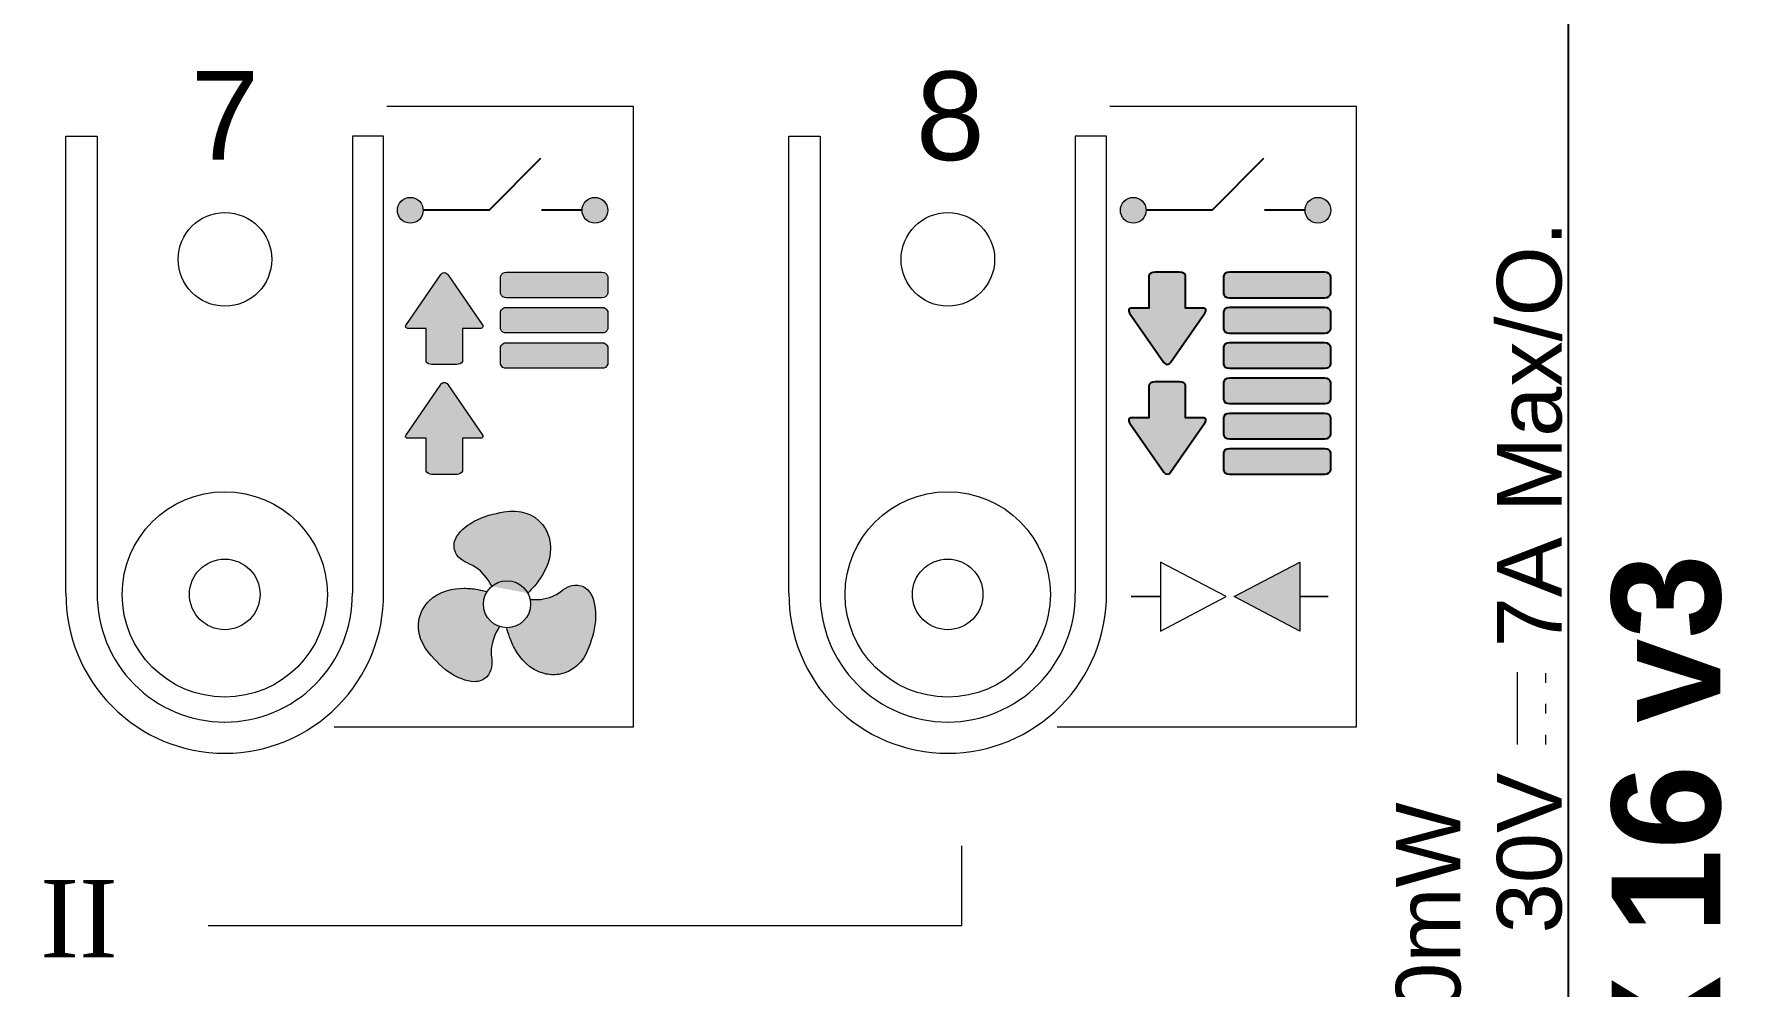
# Model space of a CAD drawing. Header units: millimetres. Extents: x -174 to 283928, y 1291 to 21053.
# Drawn here: x 9725.4 to 9758.62, y 20339.62 to 20358.05 of the extents above; entities that cross this region are included whole.
import ezdxf
from ezdxf.enums import TextEntityAlignment as Align

# ---------------------------------------------------------------- set-up
doc = ezdxf.new("R2010")
doc.units = ezdxf.units.MM
doc.layers.add('Enclosure', color=7, linetype='Continuous')
doc.layers.add('Serigraph', color=7, linetype='Continuous')
doc.styles.add('Arial', font='arial.ttf')
doc.styles.add('Arial Rounded', font='')
doc.styles.get('Arial Rounded').set_extended_font_data('Arial Rounded MT Bold')

# ---------------------------------------------------------------- blocks, each defined once
blk = doc.blocks.new('*U204')
at = {"ltscale": 2}
blk.add_lwpolyline([(0, 20), (0, -20), (839.99999645911, -20.00000000765696), (839.99999645911, 19.99999999234304), (0, 19.9999999996071)], dxfattribs=at)
blk = doc.blocks.new('ZIOMB16V3_ENCLOSURE')
at = {"layer": 'Enclosure'}
blk.add_line((0.967602599612178, 42.3964691466462), (0.967602599612178, -47.60353085335379), dxfattribs=at)
blk.add_lwpolyline([(140.9676025996122, 42.3964691466462), (140.9676025996122, -47.60353085335379)], dxfattribs=at)
at = {"layer": 'Enclosure', "lineweight": 9}
for points in [[(111.89457025493, 8.459824375160508), (111.89457025493, 17.30440931708), (112.4983813637383, 17.30440931708), (112.4983813755308, 8.459824375160508)], [(118.041832735431, 8.459824375160508), (118.041832735431, 17.30440931708), (117.4380216266228, 17.30440931708), (117.4380216148303, 8.459824375160508)], [(125.8876087449426, 8.45982335381251), (125.8876087449426, 17.304408295732), (126.4914198537509, 17.304408295732), (126.4914198655434, 8.45982335381251)], [(132.0348712254437, 8.45982335381251), (132.0348712254437, 17.304408295732), (131.4310601166354, 17.304408295732), (131.4310601048429, 8.45982335381251)]]:
    blk.add_lwpolyline(points, dxfattribs=at)
for centre, radius in [((114.9707072195921, 14.92012852397676), 0.9057641153867734), ((128.9637457096047, 14.92012750262876), 0.9057641153867734), ((114.9682014951805, 8.437896418760657), 1.986127310598921), ((128.9612399851931, 8.43789539741266), 1.986127310598921), ((114.967634096568, 8.438463242041337), 0.6831023214353465), ((128.9606725865807, 8.438462220693339), 0.6831023214353465)]:
    blk.add_circle(centre, radius, dxfattribs=at)
for centre, radius, start, end in [((114.9682014951805, 8.437896418759747), 3.073709458669156, 179.5912463330232, 269.9532917957442), ((114.968768893793, 8.438463242041337), 2.470484923534017, 179.4912400767098, 269.9287277477251), ((114.967634096568, 8.438463242041337), 2.470484923534017, 270.0712722522228, 0.5087599231859065), ((114.9682014951805, 8.437896418759747), 3.073709458669156, 270.0467082042558, 0.4087536669767632), ((128.9612399851931, 8.43789539741175), 3.073709458669156, 179.5912463330232, 269.9532917957442), ((128.9618073838056, 8.438462220693339), 2.470484923534017, 179.4912400767098, 269.9287277477251), ((128.9606725865807, 8.438462220693339), 2.470484923534017, 270.0712722522228, 0.5087599231859065), ((128.9612399851931, 8.43789539741175), 3.073709458669156, 270.0467082042558, 0.4087536669767632)]:
    blk.add_arc(centre, radius, start, end, dxfattribs=at)
blk = doc.blocks.new('ZIOMB16V3_SERIGRAPH')
at = {"layer": 'Serigraph'}
h = blk.add_hatch(color=256, dxfattribs=at)
h.dxf.hatch_style = 1
h.paths.add_polyline_path([(117.8416084124771, 18.47345206567286, 1), (117.3416084124772, 18.47345206567286, 1)])
h = blk.add_hatch(color=256, dxfattribs=at)
h.dxf.hatch_style = 1
h.paths.add_polyline_path([(121.4153181753447, 18.47345206567286, 1), (120.9153181753447, 18.47345206567286, 1)])
h = blk.add_hatch(color=256, dxfattribs=at)
h.dxf.hatch_style = 1
h.paths.add_polyline_path([(131.8353525572699, 18.47345104432486, 1), (131.33535255727, 18.47345104432486, 1)])
h = blk.add_hatch(color=256, dxfattribs=at)
h.dxf.hatch_style = 1
h.paths.add_polyline_path([(135.4090623201375, 18.47345104432486, 1), (134.9090623201375, 18.47345104432486, 1)])
h = blk.add_hatch(color=256, dxfattribs=at)
h.dxf.hatch_style = 1
h.paths.add_polyline_path([(121.4129618531744, 17.19475907837557, 0.3758706826029272), (121.2978695820991, 17.27508327393741), (119.4534671593435, 17.2750738050662), (119.4534671593435, 17.27508328747615, 0.3754197289689309), (119.3384154415673, 17.19492254910244), (119.3384154415673, 16.86233472465199, 0.37541972896893), (119.4534671593435, 16.78217398627828), (121.2978695748622, 16.78217397273954, 0.3754197289689313), (121.4129212938153, 16.86233470942432)])
h = blk.add_hatch(color=256, dxfattribs=at)
h.dxf.hatch_style = 2
edge = h.paths.add_edge_path()
edge.add_spline(control_points=[(135.292030165672, 17.27503750097901), (135.3554332476653, 17.27503750097901), (135.4071252571809, 17.23820232052628), (135.4071252571809, 17.1932168271577), (135.4071252571809, 17.1932168271577), (135.4071252571809, 17.1932168271577), (135.4071252571809, 17.1932168271577), (135.4071252571809, 17.1932168271577), (135.4071252571809, 16.86452282227662), (135.4071252571809, 16.86452282227662), (135.4071252571809, 16.81921978424895), (135.3554332476653, 16.78217290735654), (135.292030165672, 16.78217290735654), (135.292030165672, 16.78217290735654), (135.292030165672, 16.78217290735654), (135.292030165672, 16.78217290735654), (135.292030165672, 16.78217290735654), (133.4479778115353, 16.78217290735654), (133.4479778115353, 16.78217290735654), (133.384574729542, 16.78217290735654), (133.3328855168986, 16.81921978424895), (133.3328855168986, 16.86452282227662), (133.3328855168986, 16.86452282227662), (133.3328855168986, 16.86452282227662), (133.3328855168986, 16.86452282227662), (133.3328855168986, 16.86452282227662), (133.3328855168986, 17.1932168271577), (133.3328855168986, 17.1932168271577), (133.3328855168986, 17.23820232052628), (133.384574729542, 17.27503750097901), (133.4479778115353, 17.27503750097901), (133.4479778115353, 17.27503750097901), (133.4479778115353, 17.27503750097901), (133.4479778115353, 17.27503750097901), (133.4479778115353, 17.27503750097901), (135.292030165672, 17.27503750097901), (135.292030165672, 17.27503750097901)], knot_values=[0, 0, 0, 0, 1, 1, 1, 2, 2, 2, 3, 3, 3, 4, 4, 4, 5, 5, 5, 6, 6, 6, 7, 7, 7, 8, 8, 8, 9, 9, 9, 10, 10, 10, 11, 11, 11, 12, 12, 12, 12], degree=3, periodic=0)
h = blk.add_hatch(color=256, dxfattribs=at)
h.dxf.hatch_style = 1
h.paths.add_polyline_path([(117.5036045268273, 16.24334827782684, 0.5254335897127662), (117.5420488195079, 16.18754118459935), (117.8955864683951, 16.18754118459935), (117.8955864683951, 15.54902707441385, 0.24962253170569), (118.008297080428, 15.48901758176168), (118.2496925907819, 15.48901758176168), (118.4910881011358, 15.48901758176168, 0.24962253170569), (118.6037987131687, 15.54902707441385), (118.6037987131687, 16.18754118459935), (118.9573363620559, 16.18754118459935, 0.6884265938689977), (118.9847726689324, 16.25934883561046), (118.3121164182878, 17.23708221922595, 0.2289995701641923), (118.2496925907678, 17.26805903939191, 0.2593702650229525), (118.1820690294328, 17.22952419332603)])
h = blk.add_hatch(color=256, dxfattribs=at)
h.dxf.hatch_style = 2
edge = h.paths.add_edge_path()
edge.add_spline(control_points=[(132.9704259390921, 16.48565676126134), (132.9704259390921, 16.48565676126134), (132.3074985559126, 15.52952979279041), (132.3074985559126, 15.52952979279041), (132.2720041204732, 15.47819340624016), (132.2134347737235, 15.47819340624016), (132.1782578829345, 15.52952979279041), (132.1782578829345, 15.52952979279041), (131.5150129551041, 16.48565676126134), (131.5150129551041, 16.48565676126134), (131.4819204436301, 16.5330414809431), (131.4932787878763, 16.57234645318829), (131.5377350390238, 16.57802697431168), (131.5377350390238, 16.57802697431168), (131.888516030219, 16.57802697431168), (131.888516030219, 16.57802697431168), (131.888516030219, 16.57802697431168), (131.888516030219, 17.20941160477002), (131.888516030219, 17.20941160477002), (131.888516030219, 17.2452588685054), (131.941898814335, 17.27454354262033), (132.0063250957594, 17.27454354262033), (132.0063250957594, 17.27454354262033), (132.4790785156976, 17.27454354262033), (132.4790785156976, 17.27454354262033), (132.5435047971225, 17.27454354262033), (132.5972404086281, 17.2452588685054), (132.5972404086281, 17.20941160477002), (132.5972404086281, 17.20941160477002), (132.5972404086281, 16.57802697431168), (132.5972404086281, 16.57802697431168), (132.5972404086281, 16.57802697431168), (132.9480213998233, 16.57802697431168), (132.9480213998233, 16.57802697431168), (132.9924776509708, 16.57234645318829), (133.0038386929307, 16.5330414809431), (132.9704259390921, 16.48565676126134)], knot_values=[0, 0, 0, 0, 1, 1, 1, 2, 2, 2, 3, 3, 3, 4, 4, 4, 5, 5, 5, 6, 6, 6, 7, 7, 7, 8, 8, 8, 9, 9, 9, 10, 10, 10, 11, 11, 11, 12, 12, 12, 12], degree=3, periodic=0)
h = blk.add_hatch(color=256, dxfattribs=at)
h.dxf.hatch_style = 1
h.paths.add_polyline_path([(121.4129618463528, 16.51192745838296, 0.3758706826029272), (121.2978695752774, 16.5922516539448), (119.4534671525218, 16.59224218507359), (119.4534671525218, 16.59225166748354, 0.3754197289689311), (119.3384154347457, 16.51209092910983), (119.3384154347457, 16.17950310465937, 0.3754197289689291), (119.4534671525218, 16.09934236628567), (121.2978695680406, 16.09934235274693, 0.3754197289689312), (121.4129212869936, 16.1795030894317)])
h = blk.add_hatch(color=256, dxfattribs=at)
h.dxf.hatch_style = 2
edge = h.paths.add_edge_path()
edge.add_spline(control_points=[(135.292030165672, 16.59231648397042), (135.3554332476653, 16.59231648397042), (135.4071252571809, 16.55509319337932), (135.4071252571809, 16.51014298274992), (135.4071252571809, 16.51014298274992), (135.4071252571809, 16.51014298274992), (135.4071252571809, 16.51014298274992), (135.4071252571809, 16.51014298274992), (135.4071252571809, 16.18141369512875), (135.4071252571809, 16.18141369512875), (135.4071252571809, 16.13646348450027), (135.3554332476653, 16.09906378020866), (135.292030165672, 16.09906378020866), (135.292030165672, 16.09906378020866), (135.292030165672, 16.09906378020866), (135.292030165672, 16.09906378020866), (135.292030165672, 16.09906378020866), (133.4479778115353, 16.09906378020866), (133.4479778115353, 16.09906378020866), (133.384574729542, 16.09906378020866), (133.3328855168986, 16.13646348450027), (133.3328855168986, 16.18141369512875), (133.3328855168986, 16.18141369512875), (133.3328855168986, 16.18141369512875), (133.3328855168986, 16.18141369512875), (133.3328855168986, 16.18141369512875), (133.3328855168986, 16.51014298274992), (133.3328855168986, 16.51014298274992), (133.3328855168986, 16.55509319337932), (133.384574729542, 16.59231648397042), (133.4479778115353, 16.59231648397042), (133.4479778115353, 16.59231648397042), (133.4479778115353, 16.59231648397042), (133.4479778115353, 16.59231648397042), (133.4479778115353, 16.59231648397042), (135.292030165672, 16.59231648397042), (135.292030165672, 16.59231648397042)], knot_values=[0, 0, 0, 0, 1, 1, 1, 2, 2, 2, 3, 3, 3, 4, 4, 4, 5, 5, 5, 6, 6, 6, 7, 7, 7, 8, 8, 8, 9, 9, 9, 10, 10, 10, 11, 11, 11, 12, 12, 12, 12], degree=3, periodic=0)
h = blk.add_hatch(color=256, dxfattribs=at)
h.dxf.hatch_style = 1
h.paths.add_polyline_path([(121.4129618531763, 15.82892894944677, 0.3758706826029257), (121.2978695821009, 15.90925314500862), (119.4534671593453, 15.90924367613741), (119.4534671593453, 15.90925315854736, 0.3754197289689309), (119.3384154415692, 15.82909242017365), (119.3384154415692, 15.49650459572319, 0.3754197289689294), (119.4534671593453, 15.41634385734949), (121.2978695748641, 15.41634384381075, 0.3754197289689313), (121.4129212938171, 15.49650458049552)])
h = blk.add_hatch(color=256, dxfattribs=at)
h.dxf.hatch_style = 2
edge = h.paths.add_edge_path()
edge.add_spline(control_points=[(135.292030165672, 15.90924263956265), (135.3554332476653, 15.90924263956265), (135.4071252571809, 15.87237217637073), (135.4071252571809, 15.82738668300214), (135.4071252571809, 15.82738668300214), (135.4071252571809, 15.82738668300214), (135.4071252571809, 15.82738668300214), (135.4071252571809, 15.82738668300214), (135.4071252571809, 15.49851626442057), (135.4071252571809, 15.49851626442057), (135.4071252571809, 15.45338964009249), (135.3554332476653, 15.41634276320098), (135.292030165672, 15.41634276320098), (135.292030165672, 15.41634276320098), (135.292030165672, 15.41634276320098), (135.292030165672, 15.41634276320098), (135.292030165672, 15.41634276320098), (133.4479778115353, 15.41634276320098), (133.4479778115353, 15.41634276320098), (133.384574729542, 15.41634276320098), (133.3328855168986, 15.45338964009249), (133.3328855168986, 15.49851626442057), (133.3328855168986, 15.49851626442057), (133.3328855168986, 15.49851626442057), (133.3328855168986, 15.49851626442057), (133.3328855168986, 15.49851626442057), (133.3328855168986, 15.82738668300214), (133.3328855168986, 15.82738668300214), (133.3328855168986, 15.87237217637073), (133.384574729542, 15.90924263956265), (133.4479778115353, 15.90924263956265), (133.4479778115353, 15.90924263956265), (133.4479778115353, 15.90924263956265), (133.4479778115353, 15.90924263956265), (133.4479778115353, 15.90924263956265), (135.292030165672, 15.90924263956265), (135.292030165672, 15.90924263956265)], knot_values=[0, 0, 0, 0, 1, 1, 1, 2, 2, 2, 3, 3, 3, 4, 4, 4, 5, 5, 5, 6, 6, 6, 7, 7, 7, 8, 8, 8, 9, 9, 9, 10, 10, 10, 11, 11, 11, 12, 12, 12, 12], degree=3, periodic=0)
h = blk.add_hatch(color=256, dxfattribs=at)
h.dxf.hatch_style = 1
h.paths.add_polyline_path([(117.5036045268273, 14.11751248266034, 0.5254335897127662), (117.5420488195079, 14.06170538943286), (117.8955864683951, 14.06170538943286), (117.8955864683951, 13.42319127924736, 0.24962253170569), (118.008297080428, 13.36318178659519), (118.2496925907819, 13.36318178659519), (118.4910881011358, 13.36318178659519, 0.24962253170569), (118.6037987131687, 13.42319127924736), (118.6037987131687, 14.06170538943286), (118.9573363620559, 14.06170538943286, 0.6884265938689977), (118.9847726689324, 14.13351304044397), (118.3121164182878, 15.11124642405946, 0.2289995701641923), (118.2496925907678, 15.14222324422542, 0.2593702650229525), (118.1820690294328, 15.10368839815953)])
h = blk.add_hatch(color=256, dxfattribs=at)
h.dxf.hatch_style = 2
edge = h.paths.add_edge_path()
edge.add_spline(control_points=[(132.9704259390921, 14.36251788795459), (132.9704259390921, 14.36251788795459), (132.3074985559126, 13.40600280934438), (132.3074985559126, 13.40600280934438), (132.2720041204732, 13.35431359539495), (132.2134347737235, 13.35431359539495), (132.1782578829345, 13.40600280934438), (132.1782578829345, 13.40600280934438), (131.5150129551041, 14.36251788795459), (131.5150129551041, 14.36251788795459), (131.4819204436301, 14.40972619393676), (131.4932787878763, 14.44917229714144), (131.5377350390238, 14.45485281826484), (131.5377350390238, 14.45485281826484), (131.888516030219, 14.45485281826484), (131.888516030219, 14.45485281826484), (131.888516030219, 14.45485281826484), (131.888516030219, 15.08641386242277), (131.888516030219, 15.08641386242277), (131.888516030219, 15.12208471245856), (131.941898814335, 15.15136938657349), (132.0063250957594, 15.15136938657349), (132.0063250957594, 15.15136938657349), (132.4790785156976, 15.15136938657349), (132.4790785156976, 15.15136938657349), (132.5435047971225, 15.15136938657349), (132.5972404086281, 15.12208471245856), (132.5972404086281, 15.08641386242277), (132.5972404086281, 15.08641386242277), (132.5972404086281, 14.45485281826484), (132.5972404086281, 14.45485281826484), (132.5972404086281, 14.45485281826484), (132.9480213998233, 14.45485281826484), (132.9480213998233, 14.45485281826484), (132.9924776509708, 14.44917229714144), (133.0038386929307, 14.40972619393676), (132.9704259390921, 14.36251788795459)], knot_values=[0, 0, 0, 0, 1, 1, 1, 2, 2, 2, 3, 3, 3, 4, 4, 4, 5, 5, 5, 6, 6, 6, 7, 7, 7, 8, 8, 8, 9, 9, 9, 10, 10, 10, 11, 11, 11, 12, 12, 12, 12], degree=3, periodic=0)
h = blk.add_hatch(color=256, dxfattribs=at)
h.dxf.hatch_style = 2
edge = h.paths.add_edge_path()
edge.add_spline(control_points=[(135.292030165672, 15.22648633981396), (135.3554332476653, 15.22648633981396), (135.4071252571809, 15.18961587662204), (135.4071252571809, 15.14431283859346), (135.4071252571809, 15.14431283859346), (135.4071252571809, 15.14431283859346), (135.4071252571809, 15.14431283859346), (135.4071252571809, 15.14431283859346), (135.4071252571809, 14.81575996467188), (135.4071252571809, 14.81575996467188), (135.4071252571809, 14.77063334034381), (135.3554332476653, 14.7335864634523), (135.292030165672, 14.7335864634523), (135.292030165672, 14.7335864634523), (135.292030165672, 14.7335864634523), (135.292030165672, 14.7335864634523), (135.292030165672, 14.7335864634523), (133.4479778115353, 14.7335864634523), (133.4479778115353, 14.7335864634523), (133.384574729542, 14.7335864634523), (133.3328855168986, 14.77063334034381), (133.3328855168986, 14.81575996467188), (133.3328855168986, 14.81575996467188), (133.3328855168986, 14.81575996467188), (133.3328855168986, 14.81575996467188), (133.3328855168986, 14.81575996467188), (133.3328855168986, 15.14431283859346), (133.3328855168986, 15.14431283859346), (133.3328855168986, 15.18961587662204), (133.384574729542, 15.22648633981396), (133.4479778115353, 15.22648633981396), (133.4479778115353, 15.22648633981396), (133.4479778115353, 15.22648633981396), (133.4479778115353, 15.22648633981396), (133.4479778115353, 15.22648633981396), (135.292030165672, 15.22648633981396), (135.292030165672, 15.22648633981396)], knot_values=[0, 0, 0, 0, 1, 1, 1, 2, 2, 2, 3, 3, 3, 4, 4, 4, 5, 5, 5, 6, 6, 6, 7, 7, 7, 8, 8, 8, 9, 9, 9, 10, 10, 10, 11, 11, 11, 12, 12, 12, 12], degree=3, periodic=0)
h = blk.add_hatch(color=256, dxfattribs=at)
h.dxf.hatch_style = 2
edge = h.paths.add_edge_path()
edge.add_spline(control_points=[(135.292030165672, 14.54373004006618), (135.3554332476653, 14.54373004006618), (135.4071252571809, 14.50654203221427), (135.4071252571809, 14.46155653884568), (135.4071252571809, 14.46155653884568), (135.4071252571809, 14.46155653884568), (135.4071252571809, 14.46155653884568), (135.4071252571809, 14.46155653884568), (135.4071252571809, 14.13303894766329), (135.4071252571809, 14.13303894766329), (135.4071252571809, 14.08787704059512), (135.3554332476653, 14.05051261904452), (135.292030165672, 14.05051261904452), (135.292030165672, 14.05051261904452), (135.292030165672, 14.05051261904452), (135.292030165672, 14.05051261904452), (135.292030165672, 14.05051261904452), (133.4479778115353, 14.05051261904452), (133.4479778115353, 14.05051261904452), (133.384574729542, 14.05051261904452), (133.3328855168986, 14.08787704059512), (133.3328855168986, 14.13303894766329), (133.3328855168986, 14.13303894766329), (133.3328855168986, 14.13303894766329), (133.3328855168986, 14.13303894766329), (133.3328855168986, 14.13303894766329), (133.3328855168986, 14.46155653884568), (133.3328855168986, 14.46155653884568), (133.3328855168986, 14.50654203221427), (133.384574729542, 14.54373004006618), (133.4479778115353, 14.54373004006618), (133.4479778115353, 14.54373004006618), (133.4479778115353, 14.54373004006618), (133.4479778115353, 14.54373004006618), (133.4479778115353, 14.54373004006618), (135.292030165672, 14.54373004006618), (135.292030165672, 14.54373004006618)], knot_values=[0, 0, 0, 0, 1, 1, 1, 2, 2, 2, 3, 3, 3, 4, 4, 4, 5, 5, 5, 6, 6, 6, 7, 7, 7, 8, 8, 8, 9, 9, 9, 10, 10, 10, 11, 11, 11, 12, 12, 12, 12], degree=3, periodic=0)
h = blk.add_hatch(color=256, dxfattribs=at)
h.dxf.hatch_style = 2
edge = h.paths.add_edge_path()
edge.add_spline(control_points=[(135.292030165672, 13.86100902305668), (135.3554332476653, 13.86100902305668), (135.4071252571809, 13.82378573246558), (135.4071252571809, 13.77883552183618), (135.4071252571809, 13.77883552183618), (135.4071252571809, 13.77883552183618), (135.4071252571809, 13.77883552183618), (135.4071252571809, 13.77883552183618), (135.4071252571809, 13.44992982051633), (135.4071252571809, 13.44992982051633), (135.4071252571809, 13.40480319618734), (135.3554332476653, 13.36775631929583), (135.292030165672, 13.36775631929583), (135.292030165672, 13.36775631929583), (135.292030165672, 13.36775631929583), (135.292030165672, 13.36775631929583), (135.292030165672, 13.36775631929583), (133.4479778115353, 13.36775631929583), (133.4479778115353, 13.36775631929583), (133.384574729542, 13.36775631929583), (133.3328855168986, 13.40480319618734), (133.3328855168986, 13.44992982051633), (133.3328855168986, 13.44992982051633), (133.3328855168986, 13.44992982051633), (133.3328855168986, 13.44992982051633), (133.3328855168986, 13.44992982051633), (133.3328855168986, 13.77883552183618), (133.3328855168986, 13.77883552183618), (133.3328855168986, 13.82378573246558), (133.384574729542, 13.86100902305668), (133.4479778115353, 13.86100902305668), (133.4479778115353, 13.86100902305668), (133.4479778115353, 13.86100902305668), (133.4479778115353, 13.86100902305668), (133.4479778115353, 13.86100902305668), (135.292030165672, 13.86100902305668), (135.292030165672, 13.86100902305668)], knot_values=[0, 0, 0, 0, 1, 1, 1, 2, 2, 2, 3, 3, 3, 4, 4, 4, 5, 5, 5, 6, 6, 6, 7, 7, 7, 8, 8, 8, 9, 9, 9, 10, 10, 10, 11, 11, 11, 12, 12, 12, 12], degree=3, periodic=0)
h = blk.add_hatch(color=256, dxfattribs=at)
h.dxf.hatch_style = 1
edge = h.paths.add_edge_path()
edge.add_spline(control_points=[(120.1543795946343, 11.42653627424613), (120.2541238978035, 11.59899830686288), (120.3557734688791, 11.86206641553588), (120.2770576781574, 12.14115288812161)], knot_values=[8, 8, 8, 8, 9, 9, 9, 9], degree=3, periodic=0)
edge.add_spline(control_points=[(120.2770576781574, 12.14115288812161), (120.2507014721202, 12.23228820527572), (120.2043399530664, 12.32462313558687), (120.1485226599595, 12.39543559456058)], knot_values=[7, 7, 7, 7, 8, 8, 8, 8], degree=3, periodic=0)
edge.add_spline(control_points=[(120.1485226599595, 12.39543559456058), (119.9827996348492, 12.60476809036925), (119.7104168897247, 12.6932924847714), (119.4027161228553, 12.63747519025389)], knot_values=[6, 6, 6, 6, 7, 7, 7, 7], degree=3, periodic=0)
edge.add_spline(control_points=[(119.4027161228553, 12.63747519025389), (119.2199515348054, 12.60476809036925), (119.0082198180314, 12.55667771589003), (118.8285248282752, 12.45728623759976)], knot_values=[5, 5, 5, 5, 6, 6, 6, 6], degree=3, periodic=0)
edge.add_spline(control_points=[(118.8285248282752, 12.45728623759976), (118.7373905534834, 12.40697305050696), (118.5723368603546, 12.30084256889574), (118.4884345069988, 12.1561480525778)], knot_values=[4, 4, 4, 4, 5, 5, 5, 5], degree=3, periodic=0)
edge.add_spline(control_points=[(118.4884345069988, 12.1561480525778), (118.4417554432941, 12.07397455135731), (118.4274659339969, 11.990425023282), (118.4491648184855, 11.9082162393214)], knot_values=[3, 3, 3, 3, 4, 4, 4, 4], degree=3, periodic=0)
edge.add_spline(control_points=[(118.4491648184855, 11.9082162393214), (118.4884345069988, 11.74492771907796), (118.6207447782706, 11.68374744809614), (118.7366848986855, 11.62895335303608)], knot_values=[2, 2, 2, 2, 3, 3, 3, 3], degree=3, periodic=0)
edge.add_spline(control_points=[(118.7366848986855, 11.62895335303608), (118.7795876692742, 11.60880690855435), (118.8221386525154, 11.58866046407354), (118.858338742735, 11.56523272478159)], knot_values=[1, 1, 1, 1, 2, 2, 2, 2], degree=3, periodic=0)
edge.add_spline(control_points=[(118.858338742735, 11.56523272478159), (118.9808051298244, 11.4849292087755), (119.0919457576926, 11.3526189341618), (119.1665334679508, 11.19878618821064)], knot_values=[0, 0, 0, 0, 1, 1, 1, 1], degree=3, periodic=0)
edge.add_arc((119.4632046867466, 10.85121590548249), 0.4552845050672384, 28.203609984169816, 130.5317459929943, ccw=False)
edge.add_spline(control_points=[(119.8644349364851, 11.06638622696926), (119.8655489857931, 11.06745654363556), (119.866663035101, 11.06852686030186), (119.867777084409, 11.06959717696816)], knot_values=[11.02568698387983, 11.02568698387983, 11.02568698387983, 11.02568698387983, 11.0524167708765, 11.0524167708765, 11.0524167708765, 11.0524167708765], degree=3, periodic=0)
edge.add_spline(control_points=[(119.867777084409, 11.06959717696816), (119.868847671564, 11.07062573761311), (119.869918258719, 11.07165429825807), (119.8709886349395, 11.07268567581821)], knot_values=[11, 11, 11, 11, 11.02568698387983, 11.02568698387983, 11.02568698387983, 11.02568698387983], degree=3, periodic=0)
edge.add_spline(control_points=[(119.8709886349395, 11.07268567581821), (119.9126586194554, 11.11283743382125), (119.9540089198205, 11.15725840335187), (119.9991708257478, 11.20859478990212)], knot_values=[10, 10, 10, 10, 11, 11, 11, 11], degree=3, periodic=0)
edge.add_spline(control_points=[(119.9991708257478, 11.20859478990212), (120.0580929998875, 11.27718443626224), (120.1100997571818, 11.35004329414903), (120.1543795946343, 11.42653627424613)], knot_values=[9, 9, 9, 9, 10, 10, 10, 10], degree=3, periodic=0)
h = blk.add_hatch(color=256, dxfattribs=at)
h.dxf.hatch_style = 2
h.paths.add_polyline_path([(134.8089741859441, 11.66839843489276), (134.8089741859441, 10.32843053908152), (133.5410211440241, 10.9980616595875)])
h = blk.add_hatch(color=256, dxfattribs=at)
h.dxf.hatch_style = 1
edge = h.paths.add_edge_path()
edge.add_spline(control_points=[(117.9488555793834, 10.90918545913507), (117.883406098528, 10.84130146757331), (117.8265303232508, 10.75535271318392), (117.793823224192, 10.67109753030934)], knot_values=[7, 7, 7, 7, 8, 8, 8, 8], degree=3, periodic=0)
edge.add_spline(control_points=[(117.793823224192, 10.67109753030934), (117.6951021204538, 10.42267175869426), (117.7554003214147, 10.1423856729524), (117.9571470230501, 9.904615288785749)], knot_values=[6, 6, 6, 6, 7, 7, 7, 7], degree=3, periodic=0)
edge.add_spline(control_points=[(117.9571470230501, 9.904615288785749), (118.0763673981503, 9.761826040421397), (118.2236375507607, 9.602630318005936), (118.3998748320943, 9.496852663794812)], knot_values=[5, 5, 5, 5, 6, 6, 6, 6], degree=3, periodic=0)
edge.add_spline(control_points=[(118.3998748320943, 9.496852663794812), (118.4884345069988, 9.443611009290066), (118.6640024544974, 9.35314606419422), (118.8293716140113, 9.35314606419422)], knot_values=[4, 4, 4, 4, 5, 5, 5, 5], degree=3, periodic=0)
edge.add_spline(control_points=[(118.8293716140113, 9.35314606419422), (118.924987836717, 9.35314606419422), (119.0042328685238, 9.38211319364916), (119.0647074831802, 9.442058568734751)], knot_values=[3, 3, 3, 3, 4, 4, 4, 4], degree=3, periodic=0)
edge.add_spline(control_points=[(119.0647074831802, 9.442058568734751), (119.1858341775753, 9.559550092591847), (119.1732371883615, 9.703574236851523), (119.1629003966425, 9.831403603498869)], knot_values=[2, 2, 2, 2, 3, 3, 3, 3], degree=3, periodic=0)
edge.add_spline(control_points=[(119.1629003966425, 9.831403603498869), (119.1584184379796, 9.879141150579812), (119.1546431849058, 9.92634945656198), (119.157042411158, 9.9689004408782)], knot_values=[1, 1, 1, 1, 2, 2, 2, 2], degree=3, periodic=0)
edge.add_spline(control_points=[(119.157042411158, 9.9689004408782), (119.1661806405607, 10.11550022515064), (119.2256320557851, 10.27709517387836), (119.3203662100156, 10.41889650552537)], knot_values=[0, 0, 0, 0, 1, 1, 1, 1], degree=3, periodic=0)
edge.add_arc((119.4632046867466, 10.85121590548249), 0.4552845050672384, 148.0041039167228, 251.7168284288103, ccw=False)
edge.add_spline(control_points=[(119.0770842490194, 11.09245227944927), (119.0221167650763, 11.10774589346135), (118.9618211700942, 11.12233683263082), (118.8962324044275, 11.13573593201443)], knot_values=[10, 10, 10, 10, 10.996754785895, 10.996754785895, 10.996754785895, 10.996754785895], degree=3, periodic=0)
edge.add_spline(control_points=[(118.8962324044275, 11.13573593201443), (118.8068259437866, 11.15228353702593), (118.7173842004074, 11.16018687076291), (118.6297065939777, 11.16018687076291)], knot_values=[9, 9, 9, 9, 10, 10, 10, 10], degree=3, periodic=0)
edge.add_spline(control_points=[(118.6297065939777, 11.16018687076291), (118.4302179876392, 11.16018687076291), (118.1511315221039, 11.11728305904842), (117.9488555793834, 10.90918545913507)], knot_values=[8, 8, 8, 8, 9, 9, 9, 9], degree=3, periodic=0)
h = blk.add_hatch(color=256, dxfattribs=at)
h.dxf.hatch_style = 1
edge = h.paths.add_edge_path()
edge.add_arc((119.4632046867466, 10.85121590548249), 0.4552845050672384, -90.67210715514477, 11.515606129763626, ccw=False)
edge.add_spline(control_points=[(119.4578641021815, 10.39596272459209), (119.4714821811774, 10.33912223061804), (119.4888765715075, 10.28087042704817), (119.5114222417321, 10.21750262619287)], knot_values=[10, 10, 10, 10, 11, 11, 11, 11], degree=3, periodic=0)
edge.add_spline(control_points=[(119.5114222417321, 10.21750262619287), (119.541941810972, 10.13116576166419), (119.5791298178844, 10.04934508784288), (119.6222100422098, 9.972499280347506)], knot_values=[9, 9, 9, 9, 10, 10, 10, 10], degree=3, periodic=0)
edge.add_spline(control_points=[(119.6222100422098, 9.972499280347506), (119.7221318240115, 9.80039007512903), (119.8997440672299, 9.580225778171439), (120.1802065595864, 9.509236905499053)], knot_values=[8, 8, 8, 8, 9, 9, 9, 9], degree=3, periodic=0)
edge.add_spline(control_points=[(120.1802065595864, 9.509236905499053), (120.2713418744385, 9.486691234704152), (120.3745438860303, 9.479599403984935), (120.4646560014509, 9.493571368984588)], knot_values=[7, 7, 7, 7, 8, 8, 8, 8], degree=3, periodic=0)
edge.add_spline(control_points=[(120.4646560014509, 9.493571368984588), (120.728429758258, 9.531817859033142), (120.9406554333779, 9.724249922431113), (121.0467859123071, 10.01797873207476)], knot_values=[6, 6, 6, 6, 7, 7, 7, 7], degree=3, periodic=0)
edge.add_spline(control_points=[(121.0467859123071, 10.01797873207476), (121.1094833395207, 10.19319281840387), (121.1744388620298, 10.40097287365813), (121.177897672165, 10.60578917876034)], knot_values=[5, 5, 5, 5, 6, 6, 6, 6], degree=3, periodic=0)
edge.add_spline(control_points=[(121.177897672165, 10.60578917876034), (121.1794490109689, 10.71036721981534), (121.1697826419888, 10.90625699172403), (121.087431627642, 11.04961076392544)], knot_values=[4, 4, 4, 4, 5, 5, 5, 5], degree=3, periodic=0)
edge.add_spline(control_points=[(121.087431627642, 11.04961076392544), (121.0393765371161, 11.1324546372042), (120.9745974283012, 11.18671949116549), (120.8931295839372, 11.20859478990212)], knot_values=[3, 3, 3, 3, 4, 4, 4, 4], degree=3, periodic=0)
edge.add_spline(control_points=[(120.8931295839372, 11.20859478990212), (120.7310053982053, 11.25580309588429), (120.6119625242156, 11.17225356780807), (120.5068541573016, 11.10006508197864)], knot_values=[2, 2, 2, 2, 3, 3, 3, 3], degree=3, periodic=0)
edge.add_spline(control_points=[(120.5068541573016, 11.10006508197864), (120.4672316413987, 11.07198002102075), (120.4291615660111, 11.04580022801644), (120.3903869176617, 11.02547736983604)], knot_values=[1, 1, 1, 1, 2, 2, 2, 2], degree=3, periodic=0)
edge.add_spline(control_points=[(120.3903869176617, 11.02547736983604), (120.2594879526439, 10.96052184568532), (120.0894251463403, 10.93021397211384), (119.9192201391604, 10.94259821381808)], knot_values=[0, 0, 0, 0, 1, 1, 1, 1], degree=3, periodic=0)
at = {"layer": 'Serigraph', "lineweight": 5}
for p, q in [((128.2663487030912, 4.634672787869419), (128.2663487030912, 6.176523343039207)), ((113.6763802032804, 4.634672787869419), (128.2663487030912, 4.634672787869419))]:
    blk.add_line(p, q, dxfattribs=at)
for points in [[(116.1201206789144, 8.481768236955645), (121.9109355009752, 8.481768236955645), (121.9109355009752, 20.48340390938927), (117.1374278926675, 20.48340390938927)], [(130.113159168927, 8.481767215607647), (135.904679645768, 8.481767215607647), (135.904679645768, 20.48340288804127), (131.1304663826802, 20.48340288804127)], [(132.1114323752574, 11.66839843489276), (132.1114323752574, 10.32843053908152), (133.3800938216884, 10.9980616595875), (132.1114323752574, 11.66839843489276)], [(134.8089741859441, 11.66839843489276), (134.8089741859441, 10.32843053908152), (133.5410211440241, 10.9980616595875), (134.8089741859441, 11.66839843489276)], [(119.1665334679508, 11.19878618821064), (119.1665334679508, 11.19878618821064)], [(119.1665334679508, 11.19878618821064), (119.1665334679508, 11.19878618821064)], [(132.1114323752574, 10.99841448698669), (131.5801096085699, 10.99876731438587), (131.5453208279102, 10.99876731438587), (131.5790864091389, 10.99876731438587), (132.1114323752574, 10.99841448698669)], [(135.322726148607, 10.99876731438587), (135.3557860750554, 10.99876731438587), (135.3209972943957, 10.99876731438587), (134.8089741859441, 10.99841448698669), (135.322726148607, 10.99876731438587)], [(119.9192201391604, 10.94259821381808), (119.9192201391604, 10.94259821381808)], [(139.0194410753231, 8.13849455962827), (139.0194410753231, 9.53809028586602)], [(139.5679465359064, 9.333415111723296), (139.5679465359064, 9.518790627142153)], [(139.5679465359064, 8.735266822247468), (139.5679465359064, 8.921347992464689)], [(139.5679465359064, 8.13849455962827), (139.5679465359064, 8.323870075047125)]]:
    blk.add_lwpolyline(points, dxfattribs=at)
at = {"layer": 'Serigraph'}
for points in [[(120.1125383202959, 19.47505848587104), (119.1200762800142, 18.47345206567377), (117.8416084124771, 18.47345206567286)], [(134.1062824650887, 19.47505746452305), (133.113820424807, 18.47345104432577), (131.8353525572699, 18.47345104432486)], [(120.9153181753447, 18.47345206567286), (120.1290339615686, 18.47345206567286)], [(134.9090623201375, 18.47345104432486), (134.1227781063614, 18.47345104432486)]]:
    blk.add_lwpolyline(points, dxfattribs=at)
at = {"layer": 'Serigraph', "lineweight": 5}
for points in [[(119.4534671593435, 16.78217398627828), (119.4534671593435, 16.78217398627828, -0.3754197289689309), (119.3384154415673, 16.86233472465199), (119.3384154415673, 17.19492254910244), (119.3384154415673, 17.19492254910244, -0.3754197289689309), (119.4534671593435, 17.27508328747615), (119.4534671593435, 17.2750738050662), (121.2978695820991, 17.27508327393741, -0.3754197289689309), (121.4129212986984, 17.19492253387477), (121.4129618731178, 17.19492253387477), (121.4129212938153, 16.86233470942432, -0.3754197289689309), (121.2978695748622, 16.78217397273954), (119.4534671521066, 16.78217398627828)], [(118.2496925907678, 17.26805903939191, -0.2593702651017197), (118.3173161521311, 17.22952419332603), (118.9957806547365, 16.24334827782684, -0.5254335897127634), (118.9573363620559, 16.18754118459935), (118.6037987131687, 16.18754118459935), (118.6037987131687, 15.54902707441385, -0.2496225317056901), (118.4910881011358, 15.48901758176168), (118.2496925907819, 15.48901758176168), (118.008297080428, 15.48901758176168, -0.2496225317056901), (117.8955864683951, 15.54902707441385), (117.8955864683951, 16.18754118459935), (117.5420488195079, 16.18754118459935, -0.5254335897127634), (117.5036045268273, 16.24334827782684), (118.1820690294328, 17.22952419332603, -0.2593702650229485), (118.2496925907678, 17.26805903939191)], [(119.4534671525218, 16.09934236628567), (119.4534671525218, 16.09934236628567, -0.3754197289689309), (119.3384154347457, 16.17950310465937), (119.3384154347457, 16.51209092910983), (119.3384154347457, 16.51209092910983, -0.3754197289689309), (119.4534671525218, 16.59225166748354), (119.4534671525218, 16.59224218507359), (121.2978695752774, 16.5922516539448, -0.3754197289689309), (121.4129212918767, 16.51209091388216), (121.4129618662962, 16.51209091388216), (121.4129212869936, 16.1795030894317, -0.3754197289689309), (121.2978695680406, 16.09934235274693), (119.453467145285, 16.09934236628567)], [(119.4534671593453, 15.41634385734949), (119.4534671593453, 15.41634385734949, -0.3754197289689309), (119.3384154415692, 15.49650459572319), (119.3384154415692, 15.82909242017365), (119.3384154415692, 15.82909242017365, -0.3754197289689309), (119.4534671593453, 15.90925315854736), (119.4534671593453, 15.90924367613741), (121.2978695821009, 15.90925314500862, -0.3754197289689309), (121.4129212987002, 15.82909240494598), (121.4129618731197, 15.82909240494598), (121.4129212938171, 15.49650458049552, -0.3754197289689309), (121.2978695748641, 15.41634384381075), (119.4534671521085, 15.41634385734949)], [(118.2496925907678, 15.14222324422542, -0.2593702651017197), (118.3173161521311, 15.10368839815953), (118.9957806547365, 14.11751248266034, -0.5254335897127634), (118.9573363620559, 14.06170538943286), (118.6037987131687, 14.06170538943286), (118.6037987131687, 13.42319127924736, -0.2496225317056901), (118.4910881011358, 13.36318178659519), (118.2496925907819, 13.36318178659519), (118.008297080428, 13.36318178659519, -0.2496225317056901), (117.8955864683951, 13.42319127924736), (117.8955864683951, 14.06170538943286), (117.5420488195079, 14.06170538943286, -0.5254335897127634), (117.5036045268273, 14.11751248266034), (118.1820690294328, 15.10368839815953, -0.2593702650229485), (118.2496925907678, 15.14222324422542)]]:
    blk.add_lwpolyline(points, format="xyb", dxfattribs=at)
for centre, radius in [((117.5916084124771, 18.47345206567286), 0.25), ((121.1653181753447, 18.47345206567286), 0.25), ((131.5853525572699, 18.47345104432486), 0.25), ((135.1590623201375, 18.47345104432486), 0.25), ((119.4632046867466, 10.85121590548249), 0.4552845050672384)]:
    blk.add_circle(centre, radius, dxfattribs=at)
at = {"layer": 'Serigraph'}
for points in [[(135.292030165672, 17.27503750097901), (135.3554332476653, 17.27503750097901), (135.4071252571809, 17.23820232052628), (135.4071252571809, 17.1932168271577), (135.4071252571809, 17.1932168271577), (135.4071252571809, 17.1932168271577), (135.4071252571809, 17.1932168271577), (135.4071252571809, 17.1932168271577), (135.4071252571809, 16.86452282227662), (135.4071252571809, 16.86452282227662), (135.4071252571809, 16.81921978424895), (135.3554332476653, 16.78217290735654), (135.292030165672, 16.78217290735654), (135.292030165672, 16.78217290735654), (135.292030165672, 16.78217290735654), (135.292030165672, 16.78217290735654), (135.292030165672, 16.78217290735654), (133.4479778115353, 16.78217290735654), (133.4479778115353, 16.78217290735654), (133.384574729542, 16.78217290735654), (133.3328855168986, 16.81921978424895), (133.3328855168986, 16.86452282227662), (133.3328855168986, 16.86452282227662), (133.3328855168986, 16.86452282227662), (133.3328855168986, 16.86452282227662), (133.3328855168986, 16.86452282227662), (133.3328855168986, 17.1932168271577), (133.3328855168986, 17.1932168271577), (133.3328855168986, 17.23820232052628), (133.384574729542, 17.27503750097901), (133.4479778115353, 17.27503750097901), (133.4479778115353, 17.27503750097901), (133.4479778115353, 17.27503750097901), (133.4479778115353, 17.27503750097901), (133.4479778115353, 17.27503750097901), (135.292030165672, 17.27503750097901), (135.292030165672, 17.27503750097901)], [(132.9704259390921, 16.48565676126134), (132.9704259390921, 16.48565676126134), (132.3074985559126, 15.52952979279041), (132.3074985559126, 15.52952979279041), (132.2720041204732, 15.47819340624016), (132.2134347737235, 15.47819340624016), (132.1782578829345, 15.52952979279041), (132.1782578829345, 15.52952979279041), (131.5150129551041, 16.48565676126134), (131.5150129551041, 16.48565676126134), (131.4819204436301, 16.5330414809431), (131.4932787878763, 16.57234645318829), (131.5377350390238, 16.57802697431168), (131.5377350390238, 16.57802697431168), (131.888516030219, 16.57802697431168), (131.888516030219, 16.57802697431168), (131.888516030219, 16.57802697431168), (131.888516030219, 17.20941160477002), (131.888516030219, 17.20941160477002), (131.888516030219, 17.2452588685054), (131.941898814335, 17.27454354262033), (132.0063250957594, 17.27454354262033), (132.0063250957594, 17.27454354262033), (132.4790785156976, 17.27454354262033), (132.4790785156976, 17.27454354262033), (132.5435047971225, 17.27454354262033), (132.5972404086281, 17.2452588685054), (132.5972404086281, 17.20941160477002), (132.5972404086281, 17.20941160477002), (132.5972404086281, 16.57802697431168), (132.5972404086281, 16.57802697431168), (132.5972404086281, 16.57802697431168), (132.9480213998233, 16.57802697431168), (132.9480213998233, 16.57802697431168), (132.9924776509708, 16.57234645318829), (133.0038386929307, 16.5330414809431), (132.9704259390921, 16.48565676126134)], [(135.292030165672, 16.59231648397042), (135.3554332476653, 16.59231648397042), (135.4071252571809, 16.55509319337932), (135.4071252571809, 16.51014298274992), (135.4071252571809, 16.51014298274992), (135.4071252571809, 16.51014298274992), (135.4071252571809, 16.51014298274992), (135.4071252571809, 16.51014298274992), (135.4071252571809, 16.18141369512875), (135.4071252571809, 16.18141369512875), (135.4071252571809, 16.13646348450027), (135.3554332476653, 16.09906378020866), (135.292030165672, 16.09906378020866), (135.292030165672, 16.09906378020866), (135.292030165672, 16.09906378020866), (135.292030165672, 16.09906378020866), (135.292030165672, 16.09906378020866), (133.4479778115353, 16.09906378020866), (133.4479778115353, 16.09906378020866), (133.384574729542, 16.09906378020866), (133.3328855168986, 16.13646348450027), (133.3328855168986, 16.18141369512875), (133.3328855168986, 16.18141369512875), (133.3328855168986, 16.18141369512875), (133.3328855168986, 16.18141369512875), (133.3328855168986, 16.18141369512875), (133.3328855168986, 16.51014298274992), (133.3328855168986, 16.51014298274992), (133.3328855168986, 16.55509319337932), (133.384574729542, 16.59231648397042), (133.4479778115353, 16.59231648397042), (133.4479778115353, 16.59231648397042), (133.4479778115353, 16.59231648397042), (133.4479778115353, 16.59231648397042), (133.4479778115353, 16.59231648397042), (135.292030165672, 16.59231648397042), (135.292030165672, 16.59231648397042)], [(135.292030165672, 15.90924263956265), (135.3554332476653, 15.90924263956265), (135.4071252571809, 15.87237217637073), (135.4071252571809, 15.82738668300214), (135.4071252571809, 15.82738668300214), (135.4071252571809, 15.82738668300214), (135.4071252571809, 15.82738668300214), (135.4071252571809, 15.82738668300214), (135.4071252571809, 15.49851626442057), (135.4071252571809, 15.49851626442057), (135.4071252571809, 15.45338964009249), (135.3554332476653, 15.41634276320098), (135.292030165672, 15.41634276320098), (135.292030165672, 15.41634276320098), (135.292030165672, 15.41634276320098), (135.292030165672, 15.41634276320098), (135.292030165672, 15.41634276320098), (133.4479778115353, 15.41634276320098), (133.4479778115353, 15.41634276320098), (133.384574729542, 15.41634276320098), (133.3328855168986, 15.45338964009249), (133.3328855168986, 15.49851626442057), (133.3328855168986, 15.49851626442057), (133.3328855168986, 15.49851626442057), (133.3328855168986, 15.49851626442057), (133.3328855168986, 15.49851626442057), (133.3328855168986, 15.82738668300214), (133.3328855168986, 15.82738668300214), (133.3328855168986, 15.87237217637073), (133.384574729542, 15.90924263956265), (133.4479778115353, 15.90924263956265), (133.4479778115353, 15.90924263956265), (133.4479778115353, 15.90924263956265), (133.4479778115353, 15.90924263956265), (133.4479778115353, 15.90924263956265), (135.292030165672, 15.90924263956265), (135.292030165672, 15.90924263956265)], [(132.9704259390921, 14.36251788795459), (132.9704259390921, 14.36251788795459), (132.3074985559126, 13.40600280934438), (132.3074985559126, 13.40600280934438), (132.2720041204732, 13.35431359539495), (132.2134347737235, 13.35431359539495), (132.1782578829345, 13.40600280934438), (132.1782578829345, 13.40600280934438), (131.5150129551041, 14.36251788795459), (131.5150129551041, 14.36251788795459), (131.4819204436301, 14.40972619393676), (131.4932787878763, 14.44917229714144), (131.5377350390238, 14.45485281826484), (131.5377350390238, 14.45485281826484), (131.888516030219, 14.45485281826484), (131.888516030219, 14.45485281826484), (131.888516030219, 14.45485281826484), (131.888516030219, 15.08641386242277), (131.888516030219, 15.08641386242277), (131.888516030219, 15.12208471245856), (131.941898814335, 15.15136938657349), (132.0063250957594, 15.15136938657349), (132.0063250957594, 15.15136938657349), (132.4790785156976, 15.15136938657349), (132.4790785156976, 15.15136938657349), (132.5435047971225, 15.15136938657349), (132.5972404086281, 15.12208471245856), (132.5972404086281, 15.08641386242277), (132.5972404086281, 15.08641386242277), (132.5972404086281, 14.45485281826484), (132.5972404086281, 14.45485281826484), (132.5972404086281, 14.45485281826484), (132.9480213998233, 14.45485281826484), (132.9480213998233, 14.45485281826484), (132.9924776509708, 14.44917229714144), (133.0038386929307, 14.40972619393676), (132.9704259390921, 14.36251788795459)], [(135.292030165672, 15.22648633981396), (135.3554332476653, 15.22648633981396), (135.4071252571809, 15.18961587662204), (135.4071252571809, 15.14431283859346), (135.4071252571809, 15.14431283859346), (135.4071252571809, 15.14431283859346), (135.4071252571809, 15.14431283859346), (135.4071252571809, 15.14431283859346), (135.4071252571809, 14.81575996467188), (135.4071252571809, 14.81575996467188), (135.4071252571809, 14.77063334034381), (135.3554332476653, 14.7335864634523), (135.292030165672, 14.7335864634523), (135.292030165672, 14.7335864634523), (135.292030165672, 14.7335864634523), (135.292030165672, 14.7335864634523), (135.292030165672, 14.7335864634523), (133.4479778115353, 14.7335864634523), (133.4479778115353, 14.7335864634523), (133.384574729542, 14.7335864634523), (133.3328855168986, 14.77063334034381), (133.3328855168986, 14.81575996467188), (133.3328855168986, 14.81575996467188), (133.3328855168986, 14.81575996467188), (133.3328855168986, 14.81575996467188), (133.3328855168986, 14.81575996467188), (133.3328855168986, 15.14431283859346), (133.3328855168986, 15.14431283859346), (133.3328855168986, 15.18961587662204), (133.384574729542, 15.22648633981396), (133.4479778115353, 15.22648633981396), (133.4479778115353, 15.22648633981396), (133.4479778115353, 15.22648633981396), (133.4479778115353, 15.22648633981396), (133.4479778115353, 15.22648633981396), (135.292030165672, 15.22648633981396), (135.292030165672, 15.22648633981396)], [(135.292030165672, 14.54373004006618), (135.3554332476653, 14.54373004006618), (135.4071252571809, 14.50654203221427), (135.4071252571809, 14.46155653884568), (135.4071252571809, 14.46155653884568), (135.4071252571809, 14.46155653884568), (135.4071252571809, 14.46155653884568), (135.4071252571809, 14.46155653884568), (135.4071252571809, 14.13303894766329), (135.4071252571809, 14.13303894766329), (135.4071252571809, 14.08787704059512), (135.3554332476653, 14.05051261904452), (135.292030165672, 14.05051261904452), (135.292030165672, 14.05051261904452), (135.292030165672, 14.05051261904452), (135.292030165672, 14.05051261904452), (135.292030165672, 14.05051261904452), (133.4479778115353, 14.05051261904452), (133.4479778115353, 14.05051261904452), (133.384574729542, 14.05051261904452), (133.3328855168986, 14.08787704059512), (133.3328855168986, 14.13303894766329), (133.3328855168986, 14.13303894766329), (133.3328855168986, 14.13303894766329), (133.3328855168986, 14.13303894766329), (133.3328855168986, 14.13303894766329), (133.3328855168986, 14.46155653884568), (133.3328855168986, 14.46155653884568), (133.3328855168986, 14.50654203221427), (133.384574729542, 14.54373004006618), (133.4479778115353, 14.54373004006618), (133.4479778115353, 14.54373004006618), (133.4479778115353, 14.54373004006618), (133.4479778115353, 14.54373004006618), (133.4479778115353, 14.54373004006618), (135.292030165672, 14.54373004006618), (135.292030165672, 14.54373004006618)], [(135.292030165672, 13.86100902305668), (135.3554332476653, 13.86100902305668), (135.4071252571809, 13.82378573246558), (135.4071252571809, 13.77883552183618), (135.4071252571809, 13.77883552183618), (135.4071252571809, 13.77883552183618), (135.4071252571809, 13.77883552183618), (135.4071252571809, 13.77883552183618), (135.4071252571809, 13.44992982051633), (135.4071252571809, 13.44992982051633), (135.4071252571809, 13.40480319618734), (135.3554332476653, 13.36775631929583), (135.292030165672, 13.36775631929583), (135.292030165672, 13.36775631929583), (135.292030165672, 13.36775631929583), (135.292030165672, 13.36775631929583), (135.292030165672, 13.36775631929583), (133.4479778115353, 13.36775631929583), (133.4479778115353, 13.36775631929583), (133.384574729542, 13.36775631929583), (133.3328855168986, 13.40480319618734), (133.3328855168986, 13.44992982051633), (133.3328855168986, 13.44992982051633), (133.3328855168986, 13.44992982051633), (133.3328855168986, 13.44992982051633), (133.3328855168986, 13.44992982051633), (133.3328855168986, 13.77883552183618), (133.3328855168986, 13.77883552183618), (133.3328855168986, 13.82378573246558), (133.384574729542, 13.86100902305668), (133.4479778115353, 13.86100902305668), (133.4479778115353, 13.86100902305668), (133.4479778115353, 13.86100902305668), (133.4479778115353, 13.86100902305668), (133.4479778115353, 13.86100902305668), (135.292030165672, 13.86100902305668), (135.292030165672, 13.86100902305668)]]:
    blk.add_open_spline(points, degree=3, knots=[0, 0, 0, 0, 1, 1, 1, 2, 2, 2, 3, 3, 3, 4, 4, 4, 5, 5, 5, 6, 6, 6, 7, 7, 7, 8, 8, 8, 9, 9, 9, 10, 10, 10, 11, 11, 11, 12, 12, 12, 12], dxfattribs=at)
at = {"layer": 'Serigraph', "lineweight": 5}
for points, knots in [([(119.1672910519885, 11.19722038712723), (119.1670389406247, 11.19774256614516), (119.166786414479, 11.19826450093921), (119.1665334679508, 11.19878618821064), (119.0919457576926, 11.3526189341618), (118.9808051298244, 11.4849292087755), (118.858338742735, 11.56523272478159), (118.8221386525154, 11.58866046407354), (118.7795876692742, 11.60880690855435), (118.7366848986855, 11.62895335303608), (118.6207447782706, 11.68374744809614), (118.4884345069988, 11.74492771907796), (118.4491648184855, 11.9082162393214), (118.4274659339969, 11.990425023282), (118.4417554432941, 12.07397455135731), (118.4884345069988, 12.1561480525778), (118.5723368603546, 12.30084256889574), (118.7373905534834, 12.40697305050696), (118.8285248282752, 12.45728623759976), (119.0082198180314, 12.55667771589003), (119.2199515348054, 12.60476809036925), (119.4027161228553, 12.63747519025389), (119.7104168897247, 12.6932924847714), (119.9827996348492, 12.60476809036925), (120.1485226599595, 12.39543559456058), (120.2043399530664, 12.32462313558687), (120.2507014721202, 12.23228820527572), (120.2770576781574, 12.14115288812161), (120.3557734688791, 11.86206641553588), (120.2541238978035, 11.59899830686288), (120.1543795946343, 11.42653627424613), (120.1100997571818, 11.35004329414903), (120.0580929998875, 11.27718443626224), (119.9991708257478, 11.20859478990212), (119.9540089198205, 11.15725840335187), (119.9126586194554, 11.11283743382125), (119.8709886349395, 11.07268567581821), (119.869918258719, 11.07165429825807), (119.868847671564, 11.07062573761311), (119.867777084409, 11.06959717696816), (119.866663035101, 11.06852686030186), (119.8655489857931, 11.06745654363556), (119.8644349364851, 11.06638622696926)], [-0.003391262815385, -0.003391262815385, -0.003391262815385, -0.0033912628115293, 0, 0, 0, 1, 1, 1, 2, 2, 2, 3, 3, 3, 4, 4, 4, 5, 5, 5, 6, 6, 6, 7, 7, 7, 8, 8, 8, 9, 9, 9, 10, 10, 10, 11, 11, 11, 11.02568698387983, 11.02568698387983, 11.02568698387983, 11.0524167708765, 11.0524167708765, 11.0524167708765, 11.0524167708765]), ([(119.3203781818381, 10.41891442497387), (119.3203741911682, 10.41890845185924), (119.3203702005605, 10.41890247871004), (119.3203662100156, 10.41889650552537), (119.2256320557851, 10.27709517387836), (119.1661806405607, 10.11550022515064), (119.157042411158, 9.9689004408782), (119.1546431849058, 9.92634945656198), (119.1584184379796, 9.879141150579812), (119.1629003966425, 9.831403603498869), (119.1732371883615, 9.703574236851523), (119.1858341775753, 9.559550092591847), (119.0647074831802, 9.442058568734751), (119.0042328685238, 9.38211319364916), (118.924987836717, 9.35314606419422), (118.8293716140113, 9.35314606419422), (118.6640024544974, 9.35314606419422), (118.4884345069988, 9.443611009290066), (118.3998748320943, 9.496852663794812), (118.2236375507607, 9.602630318005936), (118.0763673981503, 9.761826040421397), (117.9571470230501, 9.904615288785749), (117.7554003214147, 10.1423856729524), (117.6951021204538, 10.42267175869426), (117.793823224192, 10.67109753030934), (117.8265303232508, 10.75535271318392), (117.883406098528, 10.84130146757331), (117.9488555793834, 10.90918545913507), (118.1511315221039, 11.11728305904842), (118.4302179876392, 11.16018687076291), (118.6297065939777, 11.16018687076291), (118.7173842004074, 11.16018687076291), (118.8068259437866, 11.15228353702593), (118.8962324044275, 11.13573593201443), (118.9618211700942, 11.12233683263082), (119.0221167650763, 11.10774589346135), (119.0770842490194, 11.09245227944927)], [-4.21236131143e-05, -4.21236131143e-05, -4.21236131143e-05, -4.21236131143e-05, 0, 0, 0, 1, 1, 1, 2, 2, 2, 3, 3, 3, 4, 4, 4, 5, 5, 5, 6, 6, 6, 7, 7, 7, 8, 8, 8, 9, 9, 9, 10, 10, 10, 10.996754785895, 10.996754785895, 10.996754785895, 10.996754785895]), ([(119.9090617526574, 10.94338671068078), (119.9124479348572, 10.94310785676396), (119.9158340651486, 10.94284458705795), (119.9192201391604, 10.94259821381808), (120.0894251463403, 10.93021397211384), (120.2594879526439, 10.96052184568532), (120.3903869176617, 11.02547736983604), (120.4291615660111, 11.04580022801644), (120.4672316413987, 11.07198002102075), (120.5068541573016, 11.10006508197864), (120.6119625242156, 11.17225356780807), (120.7310053982053, 11.25580309588429), (120.8931295839372, 11.20859478990212), (120.9745974283012, 11.18671949116549), (121.0393765371161, 11.1324546372042), (121.087431627642, 11.04961076392544), (121.1697826419888, 10.90625699172403), (121.1794490109689, 10.71036721981534), (121.177897672165, 10.60578917876034), (121.1744388620298, 10.40097287365813), (121.1094833395207, 10.19319281840387), (121.0467859123071, 10.01797873207476), (120.9406554333779, 9.724249922431113), (120.728429758258, 9.531817859033142), (120.4646560014509, 9.493571368984588), (120.3745438860303, 9.479599403984935), (120.2713418744385, 9.486691234704152), (120.1802065595864, 9.509236905499053), (119.8997440672299, 9.580225778171439), (119.7221318240115, 9.80039007512903), (119.6222100422098, 9.972499280347506), (119.5791298178844, 10.04934508784288), (119.541941810972, 10.13116576166419), (119.5114222417321, 10.21750262619287), (119.4888765715075, 10.28087042704817), (119.4714821811774, 10.33912223061804), (119.4578641021815, 10.39596272459209)], [-0.0198940916481562, -0.0198940916481562, -0.0198940916481562, -0.0198940916481562, 0, 0, 0, 1, 1, 1, 2, 2, 2, 3, 3, 3, 4, 4, 4, 5, 5, 5, 6, 6, 6, 7, 7, 7, 8, 8, 8, 9, 9, 9, 10, 10, 10, 11, 11, 11, 11])]:
    blk.add_open_spline(points, degree=3, knots=knots, dxfattribs=at)
at = {"layer": 'Serigraph'}
for s, insert, char_height, attachment_point, style in [('7                  ', (114.0031046199794, 20.30868466636718), 1.714562081031096, 5, 'Arial'), ('8', (128.0426747071621, 20.28962728892009), 1.714562081031096, 5, 'Arial'), ('{\\fArial|b0|i0|c0|p34;BLOCK \\fBookman Old Style|b0|i0|c0|p34;II}', (102.7457042498655, 3.996265193742998), 1.498810790828276, 7, 'Arial Rounded')]:
    blk.add_mtext(s, dxfattribs=dict(at, insert=insert, char_height=char_height, attachment_point=attachment_point, style=style))
at = {"layer": 'Serigraph', "char_height": 1.25, "attachment_point": 8, "rotation": 90, "style": 'Arial'}
for s, insert in [('30V     7A Max/O.', (139.8927124147851, 11.37382492375582)), ('POWER: 29V      240mW', (137.9349338201052, -2.781148684819163))]:
    blk.add_mtext(s, dxfattribs=dict(at, insert=insert))
at = {"layer": 'Serigraph', "insert": (1.912030378759249, 0), "char_height": 2.1, "attachment_point": 5, "rotation": 90, "style": 'Arial Rounded'}
blk.add_mtext_dynamic_manual_height_columns('\\pxqc;MAXinBOX 16 v3', width=28.97901710473468, gutter_width=12.5, heights=[0], dxfattribs=at)
blk = doc.blocks.new('ZIOMB16V3_ATT_DEF')
blk.add_wipeout([(0, 45), (140, 45), (140, -45), (0, -45)])
at = {"layer": 'Enclosure'}
blk.add_blockref('ZIOMB16V3_ENCLOSURE', (-0.967602599612178, 2.603530853353788), dxfattribs=at)
at = {"layer": 'Serigraph'}
blk.add_blockref('ZIOMB16V3_SERIGRAPH', (0, 0), dxfattribs=at)
at = {"color": 3, "style": 'Arial', "flags": 2}
blk.add_attdef('REFERENCE', text='', height=2.5, dxfattribs=at).set_placement((34.24719890203415, 28.94404266689094), align=Align.CENTER)
at = {"color": 3, "style": 'Arial'}
blk.add_attdef('PHYSICAL_ADD.', text='', height=2.5, dxfattribs=at).set_placement((108.2450141619074, 28.95918338258548), align=Align.CENTER)

msp = doc.modelspace()

# ---------------------------------------------------------------- block references
at = {"color": 1}
msp.add_blockref('*U204', (9321.852798085147, 20336.17217098424), dxfattribs=at)

# ---------------------------------------------------------------- next in the draw order: block references
msp.add_blockref('ZIOMB16V3_ATT_DEF', (9615.08683847154, 20336.17217098424))

# ---------------------------------------------------------------- next in the draw order: block references
msp.add_blockref('ZIOMB16V3_ATT_DEF', (9755.08683847154, 20336.1721709806))

doc.saveas('drawing.dxf')
